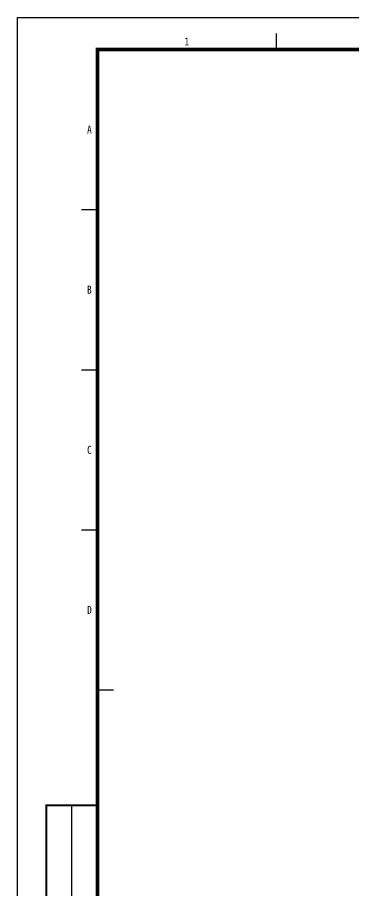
# Model space of a CAD drawing. Extents: x 94328 to 153134, y 57446 to 99026.
# Drawn here: x 94328 to 104728, y 72036 to 99026 of the extents above; entities that cross this region are included whole.
import ezdxf
from ezdxf.enums import TextEntityAlignment as Align

# ---------------------------------------------------------------- set-up
doc = ezdxf.new("R2010")
doc.units = 0
doc.header["$LTSCALE"] = 1000
doc.header["$MEASUREMENT"] = 0
doc.layers.add('图框', color=3, linetype='CONTINUOUS')
doc.styles.add('TKZ1', font='SIMHEI.TTF', dxfattribs={"width": 0.7})

# ---------------------------------------------------------------- blocks, each defined once
blk = doc.blocks.new('hjghjgjg')
at = {"layer": '图框'}
for p, q in [((-31503, -44550), (-31503, 0)), ((-31503, 0), (31503, 0)), ((-22922, -530), (-22922, -1061)), ((-29382, -6364), (-28851, -6364)), ((-29382, -11668), (-28851, -11668)), ((-29382, -16971), (-28851, -16971)), ((-28851, -22275), (-28321, -22275)), ((-30549, -26094), (-28851, -26094)), ((-30549, -26094), (-28851, -26094)), ((-29700, -42641), (-29700, -26094))]:
    blk.add_line(p, q, dxfattribs=at)
at = {"layer": '图框', "const_width": 127}
blk.add_lwpolyline([(30443, -1061), (-28851, -1061), (-28851, -43489), (30443, -43489)], close=True, dxfattribs=at)
at = {"layer": '图框', "const_width": 63.6}
blk.add_lwpolyline([(-28851, -43489), (-30549, -43489), (-30549, -26094), (-28851, -26094)], dxfattribs=at)
at = {"layer": '图框', "style": 'TKZ1', "width": 0.85}
for s, p in [('1', (-25887, -796)), ('A', (-29117, -3713)), ('B', (-29117, -9016)), ('C', (-29117, -14320)), ('D', (-29117, -19623))]:
    blk.add_text(s, height=265, dxfattribs=at).set_placement(p, align=Align.MIDDLE)

msp = doc.modelspace()

# ---------------------------------------------------------------- block references
at = {"layer": '图框', "xscale": 0.9333333333488554, "yscale": 0.9333333333488554, "zscale": 0.9333333333341824}
msp.add_blockref('hjghjgjg', (123731, 99026), dxfattribs=at)

doc.saveas('drawing.dxf')
